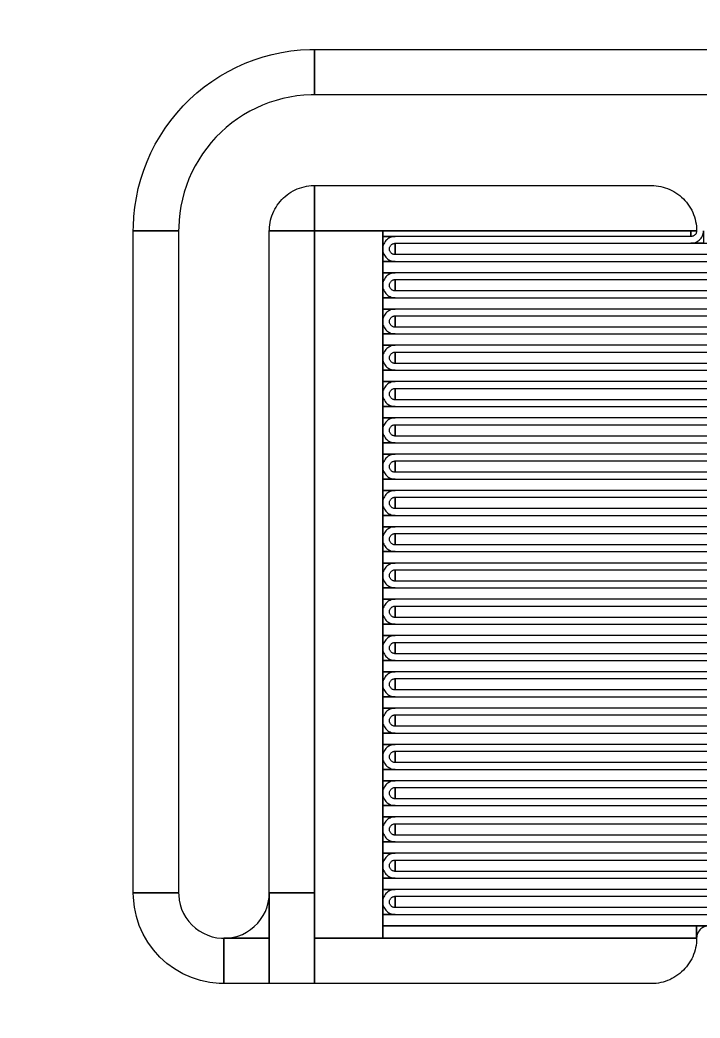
# Model space of a CAD drawing. Extents: x -50000 to 50000, y -50000 to 50000.
# Drawn here: x -18000 to -17700, y -40258.2 to -39818 of the extents above; entities that cross this region are included whole.
import ezdxf

# ---------------------------------------------------------------- set-up
doc = ezdxf.new("R2010")
doc.units = 0
doc.layers.add('FRAME', color=14, linetype='CONTINUOUS')
doc.layers.add('XOR4', color=17, linetype='CONTINUOUS')

# ---------------------------------------------------------------- blocks, each defined once
blk = doc.blocks.new('CHIP_RESONATOR')
at = {"layer": 'XOR4'}
for points in [[(3550, 3189), (3550.027, 3191.094), (3550.247, 3195.277), (3550.684, 3199.442), (3551.34, 3203.579), (3552.21, 3207.676), (3553.294, 3211.721), (3554.589, 3215.705), (3556.09, 3219.615), (3557.793, 3223.441), (3559.695, 3227.173), (3561.789, 3230.8), (3564.07, 3234.312), (3566.532, 3237.701), (3569.168, 3240.956), (3571.97, 3244.068), (3574.932, 3247.03), (3578.044, 3249.832), (3581.299, 3252.468), (3584.688, 3254.93), (3588.2, 3257.211), (3591.827, 3259.305), (3595.559, 3261.207), (3599.385, 3262.91), (3603.295, 3264.411), (3607.279, 3265.706), (3611.324, 3266.79), (3615.421, 3267.66), (3619.558, 3268.316), (3623.723, 3268.753), (3627.906, 3268.973), (3630, 3269), (3630, 3249), (3628.429, 3248.979), (3625.292, 3248.815), (3622.168, 3248.487), (3619.066, 3247.995), (3615.993, 3247.342), (3612.959, 3246.529), (3609.972, 3245.558), (3607.039, 3244.433), (3604.169, 3243.155), (3601.37, 3241.729), (3598.65, 3240.158), (3596.016, 3238.448), (3593.474, 3236.601), (3591.033, 3234.624), (3588.699, 3232.522), (3586.478, 3230.301), (3584.376, 3227.967), (3582.399, 3225.526), (3580.552, 3222.984), (3578.842, 3220.35), (3577.271, 3217.63), (3575.845, 3214.831), (3574.567, 3211.961), (3573.442, 3209.028), (3572.471, 3206.041), (3571.658, 3203.007), (3571.005, 3199.934), (3570.513, 3196.832), (3570.185, 3193.708), (3570.021, 3190.571), (3570, 3189)], [(3630, 3249), (3630, 3269), (3970, 3269), (3970, 3249)], [(3610, 3189), (3610.007, 3189.524), (3610.062, 3190.569), (3610.171, 3191.611), (3610.335, 3192.645), (3610.553, 3193.669), (3610.824, 3194.68), (3611.147, 3195.676), (3611.522, 3196.654), (3611.948, 3197.61), (3612.424, 3198.543), (3612.947, 3199.45), (3613.517, 3200.328), (3614.133, 3201.175), (3614.792, 3201.989), (3615.493, 3202.767), (3616.233, 3203.507), (3617.011, 3204.208), (3617.825, 3204.867), (3618.672, 3205.483), (3619.55, 3206.053), (3620.457, 3206.576), (3621.39, 3207.052), (3622.346, 3207.478), (3623.324, 3207.853), (3624.32, 3208.176), (3625.331, 3208.447), (3626.355, 3208.665), (3627.389, 3208.829), (3628.431, 3208.938), (3629.476, 3208.993), (3630, 3209), (3630, 3189)], [(3630, 3189), (3630, 3209), (3778.5, 3209), (3779.547, 3208.973), (3780.591, 3208.89), (3781.629, 3208.754), (3782.658, 3208.563), (3783.676, 3208.319), (3784.68, 3208.021), (3785.667, 3207.672), (3786.635, 3207.271), (3787.58, 3206.82), (3788.5, 3206.321), (3789.393, 3205.773), (3790.256, 3205.18), (3791.086, 3204.543), (3791.883, 3203.863), (3792.642, 3203.142), (3793.363, 3202.383), (3794.043, 3201.586), (3794.68, 3200.756), (3795.273, 3199.893), (3795.821, 3199), (3796.32, 3198.08), (3796.771, 3197.135), (3797.172, 3196.167), (3797.521, 3195.18), (3797.819, 3194.176), (3798.063, 3193.158), (3798.254, 3192.129), (3798.39, 3191.091), (3798.473, 3190.047), (3798.5, 3189)], [(3550, 2897), (3550, 3189), (3570, 3189), (3570, 2897)], [(3610, 2897), (3610, 3189), (3630, 3189), (3630, 2897)], [(3630, 2877), (3630, 3189), (3660, 3189), (3660, 2877)], [(3660, 3186.5), (3660, 3189), (3796, 3189), (3796, 3186.5)], [(3796, 3186.5), (3796, 3189), (3798.5, 3189), (3798.497, 3188.869), (3798.469, 3188.609), (3798.415, 3188.353), (3798.334, 3188.104), (3798.228, 3187.865), (3798.097, 3187.638), (3797.943, 3187.427), (3797.768, 3187.232), (3797.573, 3187.057), (3797.362, 3186.903), (3797.135, 3186.772), (3796.896, 3186.666), (3796.647, 3186.585), (3796.391, 3186.531), (3796.131, 3186.503)], [(3796, 3183.5), (3796.575, 3183.53), (3797.144, 3183.62), (3797.7, 3183.769), (3798.237, 3183.975), (3798.75, 3184.237), (3799.233, 3184.55), (3799.68, 3184.913), (3800.087, 3185.32), (3800.45, 3185.767), (3800.763, 3186.25), (3801.025, 3186.763), (3801.231, 3187.3), (3801.38, 3187.856), (3801.47, 3188.425), (3801.5, 3189), (3801.5, 3183.5)], [(3660, 3181), (3660, 3186.5), (3665.5, 3186.5), (3664.925, 3186.47), (3664.356, 3186.38), (3663.8, 3186.231), (3663.263, 3186.025), (3662.75, 3185.763), (3662.267, 3185.45), (3661.82, 3185.087), (3661.413, 3184.68), (3661.05, 3184.233), (3660.737, 3183.75), (3660.475, 3183.237), (3660.269, 3182.7), (3660.12, 3182.144), (3660.03, 3181.575)], [(3665.5, 3178.5), (3665.369, 3178.503), (3665.109, 3178.531), (3664.853, 3178.585), (3664.604, 3178.666), (3664.365, 3178.772), (3664.138, 3178.903), (3663.927, 3179.057), (3663.732, 3179.232), (3663.557, 3179.427), (3663.403, 3179.638), (3663.272, 3179.865), (3663.166, 3180.104), (3663.085, 3180.353), (3663.031, 3180.609), (3663.003, 3180.869), (3663.003, 3181.131), (3663.031, 3181.391), (3663.085, 3181.647), (3663.166, 3181.896), (3663.272, 3182.135), (3663.403, 3182.362), (3663.557, 3182.573), (3663.732, 3182.768), (3663.927, 3182.943), (3664.138, 3183.097), (3664.365, 3183.228), (3664.604, 3183.334), (3664.853, 3183.415), (3665.109, 3183.469), (3665.369, 3183.497), (3665.5, 3183.5)], [(3665.5, 3178.5), (3665.5, 3183.5), (3940, 3183.5), (3940, 3178.5)], [(3660, 3175.5), (3660, 3181), (3660.03, 3180.425), (3660.12, 3179.856), (3660.269, 3179.3), (3660.475, 3178.763), (3660.737, 3178.25), (3661.05, 3177.767), (3661.413, 3177.32), (3661.82, 3176.913), (3662.267, 3176.55), (3662.75, 3176.237), (3663.263, 3175.975), (3663.8, 3175.769), (3664.356, 3175.62), (3664.925, 3175.53), (3665.5, 3175.5)], [(3660, 3170.5), (3660, 3175.5), (3934.5, 3175.5), (3934.5, 3170.5)], [(3660, 3165), (3660, 3170.5), (3665.5, 3170.5), (3664.925, 3170.47), (3664.356, 3170.38), (3663.8, 3170.231), (3663.263, 3170.025), (3662.75, 3169.763), (3662.267, 3169.45), (3661.82, 3169.087), (3661.413, 3168.68), (3661.05, 3168.233), (3660.737, 3167.75), (3660.475, 3167.237), (3660.269, 3166.7), (3660.12, 3166.144), (3660.03, 3165.575)], [(3660, 3159.5), (3660, 3165), (3660.03, 3164.425), (3660.12, 3163.856), (3660.269, 3163.3), (3660.475, 3162.763), (3660.737, 3162.25), (3661.05, 3161.767), (3661.413, 3161.32), (3661.82, 3160.913), (3662.267, 3160.55), (3662.75, 3160.237), (3663.263, 3159.975), (3663.8, 3159.769), (3664.356, 3159.62), (3664.925, 3159.53), (3665.5, 3159.5)], [(3665.5, 3162.5), (3665.369, 3162.503), (3665.109, 3162.531), (3664.853, 3162.585), (3664.604, 3162.666), (3664.365, 3162.772), (3664.138, 3162.903), (3663.927, 3163.057), (3663.732, 3163.232), (3663.557, 3163.427), (3663.403, 3163.638), (3663.272, 3163.865), (3663.166, 3164.104), (3663.085, 3164.353), (3663.031, 3164.609), (3663.003, 3164.869), (3663.003, 3165.131), (3663.031, 3165.391), (3663.085, 3165.647), (3663.166, 3165.896), (3663.272, 3166.135), (3663.403, 3166.362), (3663.557, 3166.573), (3663.732, 3166.768), (3663.927, 3166.943), (3664.138, 3167.097), (3664.365, 3167.228), (3664.604, 3167.334), (3664.853, 3167.415), (3665.109, 3167.469), (3665.369, 3167.497), (3665.5, 3167.5)], [(3665.5, 3162.5), (3665.5, 3167.5), (3940, 3167.5), (3940, 3162.5)], [(3660, 3154.5), (3660, 3159.5), (3934.5, 3159.5), (3934.5, 3154.5)], [(3660, 3149), (3660, 3154.5), (3665.5, 3154.5), (3664.925, 3154.47), (3664.356, 3154.38), (3663.8, 3154.231), (3663.263, 3154.025), (3662.75, 3153.763), (3662.267, 3153.45), (3661.82, 3153.087), (3661.413, 3152.68), (3661.05, 3152.233), (3660.737, 3151.75), (3660.475, 3151.237), (3660.269, 3150.7), (3660.12, 3150.144), (3660.03, 3149.575)], [(3660, 3143.5), (3660, 3149), (3660.03, 3148.425), (3660.12, 3147.856), (3660.269, 3147.3), (3660.475, 3146.763), (3660.737, 3146.25), (3661.05, 3145.767), (3661.413, 3145.32), (3661.82, 3144.913), (3662.267, 3144.55), (3662.75, 3144.237), (3663.263, 3143.975), (3663.8, 3143.769), (3664.356, 3143.62), (3664.925, 3143.53), (3665.5, 3143.5)], [(3665.5, 3146.5), (3665.369, 3146.503), (3665.109, 3146.531), (3664.853, 3146.585), (3664.604, 3146.666), (3664.365, 3146.772), (3664.138, 3146.903), (3663.927, 3147.057), (3663.732, 3147.232), (3663.557, 3147.427), (3663.403, 3147.638), (3663.272, 3147.865), (3663.166, 3148.104), (3663.085, 3148.353), (3663.031, 3148.609), (3663.003, 3148.869), (3663.003, 3149.131), (3663.031, 3149.391), (3663.085, 3149.647), (3663.166, 3149.896), (3663.272, 3150.135), (3663.403, 3150.362), (3663.557, 3150.573), (3663.732, 3150.768), (3663.927, 3150.943), (3664.138, 3151.097), (3664.365, 3151.228), (3664.604, 3151.334), (3664.853, 3151.415), (3665.109, 3151.469), (3665.369, 3151.497), (3665.5, 3151.5)], [(3665.5, 3146.5), (3665.5, 3151.5), (3940, 3151.5), (3940, 3146.5)], [(3660, 3138.5), (3660, 3143.5), (3934.5, 3143.5), (3934.5, 3138.5)], [(3660, 3133), (3660, 3138.5), (3665.5, 3138.5), (3664.925, 3138.47), (3664.356, 3138.38), (3663.8, 3138.231), (3663.263, 3138.025), (3662.75, 3137.763), (3662.267, 3137.45), (3661.82, 3137.087), (3661.413, 3136.68), (3661.05, 3136.233), (3660.737, 3135.75), (3660.475, 3135.237), (3660.269, 3134.7), (3660.12, 3134.144), (3660.03, 3133.575)], [(3665.5, 3130.5), (3665.369, 3130.503), (3665.109, 3130.531), (3664.853, 3130.585), (3664.604, 3130.666), (3664.365, 3130.772), (3664.138, 3130.903), (3663.927, 3131.057), (3663.732, 3131.232), (3663.557, 3131.427), (3663.403, 3131.638), (3663.272, 3131.865), (3663.166, 3132.104), (3663.085, 3132.353), (3663.031, 3132.609), (3663.003, 3132.869), (3663.003, 3133.131), (3663.031, 3133.391), (3663.085, 3133.647), (3663.166, 3133.896), (3663.272, 3134.135), (3663.403, 3134.362), (3663.557, 3134.573), (3663.732, 3134.768), (3663.927, 3134.943), (3664.138, 3135.097), (3664.365, 3135.228), (3664.604, 3135.334), (3664.853, 3135.415), (3665.109, 3135.469), (3665.369, 3135.497), (3665.5, 3135.5)], [(3665.5, 3130.5), (3665.5, 3135.5), (3940, 3135.5), (3940, 3130.5)], [(3660, 3127.5), (3660, 3133), (3660.03, 3132.425), (3660.12, 3131.856), (3660.269, 3131.3), (3660.475, 3130.763), (3660.737, 3130.25), (3661.05, 3129.767), (3661.413, 3129.32), (3661.82, 3128.913), (3662.267, 3128.55), (3662.75, 3128.237), (3663.263, 3127.975), (3663.8, 3127.769), (3664.356, 3127.62), (3664.925, 3127.53), (3665.5, 3127.5)], [(3660, 3122.5), (3660, 3127.5), (3934.5, 3127.5), (3934.5, 3122.5)], [(3660, 3117), (3660, 3122.5), (3665.5, 3122.5), (3664.925, 3122.47), (3664.356, 3122.38), (3663.8, 3122.231), (3663.263, 3122.025), (3662.75, 3121.763), (3662.267, 3121.45), (3661.82, 3121.087), (3661.413, 3120.68), (3661.05, 3120.233), (3660.737, 3119.75), (3660.475, 3119.237), (3660.269, 3118.7), (3660.12, 3118.144), (3660.03, 3117.575)], [(3660, 3111.5), (3660, 3117), (3660.03, 3116.425), (3660.12, 3115.856), (3660.269, 3115.3), (3660.475, 3114.763), (3660.737, 3114.25), (3661.05, 3113.767), (3661.413, 3113.32), (3661.82, 3112.913), (3662.267, 3112.55), (3662.75, 3112.237), (3663.263, 3111.975), (3663.8, 3111.769), (3664.356, 3111.62), (3664.925, 3111.53), (3665.5, 3111.5)], [(3665.5, 3114.5), (3665.369, 3114.503), (3665.109, 3114.531), (3664.853, 3114.585), (3664.604, 3114.666), (3664.365, 3114.772), (3664.138, 3114.903), (3663.927, 3115.057), (3663.732, 3115.232), (3663.557, 3115.427), (3663.403, 3115.638), (3663.272, 3115.865), (3663.166, 3116.104), (3663.085, 3116.353), (3663.031, 3116.609), (3663.003, 3116.869), (3663.003, 3117.131), (3663.031, 3117.391), (3663.085, 3117.647), (3663.166, 3117.896), (3663.272, 3118.135), (3663.403, 3118.362), (3663.557, 3118.573), (3663.732, 3118.768), (3663.927, 3118.943), (3664.138, 3119.097), (3664.365, 3119.228), (3664.604, 3119.334), (3664.853, 3119.415), (3665.109, 3119.469), (3665.369, 3119.497), (3665.5, 3119.5)], [(3665.5, 3114.5), (3665.5, 3119.5), (3940, 3119.5), (3940, 3114.5)], [(3660, 3106.5), (3660, 3111.5), (3934.5, 3111.5), (3934.5, 3106.5)], [(3660, 3101), (3660, 3106.5), (3665.5, 3106.5), (3664.925, 3106.47), (3664.356, 3106.38), (3663.8, 3106.231), (3663.263, 3106.025), (3662.75, 3105.763), (3662.267, 3105.45), (3661.82, 3105.087), (3661.413, 3104.68), (3661.05, 3104.233), (3660.737, 3103.75), (3660.475, 3103.237), (3660.269, 3102.7), (3660.12, 3102.144), (3660.03, 3101.575)], [(3665.5, 3098.5), (3665.369, 3098.503), (3665.109, 3098.531), (3664.853, 3098.585), (3664.604, 3098.666), (3664.365, 3098.772), (3664.138, 3098.903), (3663.927, 3099.057), (3663.732, 3099.232), (3663.557, 3099.427), (3663.403, 3099.638), (3663.272, 3099.865), (3663.166, 3100.104), (3663.085, 3100.353), (3663.031, 3100.609), (3663.003, 3100.869), (3663.003, 3101.131), (3663.031, 3101.391), (3663.085, 3101.647), (3663.166, 3101.896), (3663.272, 3102.135), (3663.403, 3102.362), (3663.557, 3102.573), (3663.732, 3102.768), (3663.927, 3102.943), (3664.138, 3103.097), (3664.365, 3103.228), (3664.604, 3103.334), (3664.853, 3103.415), (3665.109, 3103.469), (3665.369, 3103.497), (3665.5, 3103.5)], [(3665.5, 3098.5), (3665.5, 3103.5), (3940, 3103.5), (3940, 3098.5)], [(3660, 3095.5), (3660, 3101), (3660.03, 3100.425), (3660.12, 3099.856), (3660.269, 3099.3), (3660.475, 3098.763), (3660.737, 3098.25), (3661.05, 3097.767), (3661.413, 3097.32), (3661.82, 3096.913), (3662.267, 3096.55), (3662.75, 3096.237), (3663.263, 3095.975), (3663.8, 3095.769), (3664.356, 3095.62), (3664.925, 3095.53), (3665.5, 3095.5)], [(3660, 3090.5), (3660, 3095.5), (3934.5, 3095.5), (3934.5, 3090.5)], [(3660, 3085), (3660, 3090.5), (3665.5, 3090.5), (3664.925, 3090.47), (3664.356, 3090.38), (3663.8, 3090.231), (3663.263, 3090.025), (3662.75, 3089.763), (3662.267, 3089.45), (3661.82, 3089.087), (3661.413, 3088.68), (3661.05, 3088.233), (3660.737, 3087.75), (3660.475, 3087.237), (3660.269, 3086.7), (3660.12, 3086.144), (3660.03, 3085.575)], [(3665.5, 3082.5), (3665.369, 3082.503), (3665.109, 3082.531), (3664.853, 3082.585), (3664.604, 3082.666), (3664.365, 3082.772), (3664.138, 3082.903), (3663.927, 3083.057), (3663.732, 3083.232), (3663.557, 3083.427), (3663.403, 3083.638), (3663.272, 3083.865), (3663.166, 3084.104), (3663.085, 3084.353), (3663.031, 3084.609), (3663.003, 3084.869), (3663.003, 3085.131), (3663.031, 3085.391), (3663.085, 3085.647), (3663.166, 3085.896), (3663.272, 3086.135), (3663.403, 3086.362), (3663.557, 3086.573), (3663.732, 3086.768), (3663.927, 3086.943), (3664.138, 3087.097), (3664.365, 3087.228), (3664.604, 3087.334), (3664.853, 3087.415), (3665.109, 3087.469), (3665.369, 3087.497), (3665.5, 3087.5)], [(3665.5, 3082.5), (3665.5, 3087.5), (3940, 3087.5), (3940, 3082.5)], [(3660, 3079.5), (3660, 3085), (3660.03, 3084.425), (3660.12, 3083.856), (3660.269, 3083.3), (3660.475, 3082.763), (3660.737, 3082.25), (3661.05, 3081.767), (3661.413, 3081.32), (3661.82, 3080.913), (3662.267, 3080.55), (3662.75, 3080.237), (3663.263, 3079.975), (3663.8, 3079.769), (3664.356, 3079.62), (3664.925, 3079.53), (3665.5, 3079.5)], [(3660, 3074.5), (3660, 3079.5), (3934.5, 3079.5), (3934.5, 3074.5)], [(3660, 3069), (3660, 3074.5), (3665.5, 3074.5), (3664.925, 3074.47), (3664.356, 3074.38), (3663.8, 3074.231), (3663.263, 3074.025), (3662.75, 3073.763), (3662.267, 3073.45), (3661.82, 3073.087), (3661.413, 3072.68), (3661.05, 3072.233), (3660.737, 3071.75), (3660.475, 3071.237), (3660.269, 3070.7), (3660.12, 3070.144), (3660.03, 3069.575)], [(3660, 3063.5), (3660, 3069), (3660.03, 3068.425), (3660.12, 3067.856), (3660.269, 3067.3), (3660.475, 3066.763), (3660.737, 3066.25), (3661.05, 3065.767), (3661.413, 3065.32), (3661.82, 3064.913), (3662.267, 3064.55), (3662.75, 3064.237), (3663.263, 3063.975), (3663.8, 3063.769), (3664.356, 3063.62), (3664.925, 3063.53), (3665.5, 3063.5)], [(3665.5, 3066.5), (3665.369, 3066.503), (3665.109, 3066.531), (3664.853, 3066.585), (3664.604, 3066.666), (3664.365, 3066.772), (3664.138, 3066.903), (3663.927, 3067.057), (3663.732, 3067.232), (3663.557, 3067.427), (3663.403, 3067.638), (3663.272, 3067.865), (3663.166, 3068.104), (3663.085, 3068.353), (3663.031, 3068.609), (3663.003, 3068.869), (3663.003, 3069.131), (3663.031, 3069.391), (3663.085, 3069.647), (3663.166, 3069.896), (3663.272, 3070.135), (3663.403, 3070.362), (3663.557, 3070.573), (3663.732, 3070.768), (3663.927, 3070.943), (3664.138, 3071.097), (3664.365, 3071.228), (3664.604, 3071.334), (3664.853, 3071.415), (3665.109, 3071.469), (3665.369, 3071.497), (3665.5, 3071.5)], [(3665.5, 3066.5), (3665.5, 3071.5), (3940, 3071.5), (3940, 3066.5)], [(3660, 3058.5), (3660, 3063.5), (3934.5, 3063.5), (3934.5, 3058.5)], [(3660, 3053), (3660, 3058.5), (3665.5, 3058.5), (3664.925, 3058.47), (3664.356, 3058.38), (3663.8, 3058.231), (3663.263, 3058.025), (3662.75, 3057.763), (3662.267, 3057.45), (3661.82, 3057.087), (3661.413, 3056.68), (3661.05, 3056.233), (3660.737, 3055.75), (3660.475, 3055.237), (3660.269, 3054.7), (3660.12, 3054.144), (3660.03, 3053.575)], [(3665.5, 3050.5), (3665.369, 3050.503), (3665.109, 3050.531), (3664.853, 3050.585), (3664.604, 3050.666), (3664.365, 3050.772), (3664.138, 3050.903), (3663.927, 3051.057), (3663.732, 3051.232), (3663.557, 3051.427), (3663.403, 3051.638), (3663.272, 3051.865), (3663.166, 3052.104), (3663.085, 3052.353), (3663.031, 3052.609), (3663.003, 3052.869), (3663.003, 3053.131), (3663.031, 3053.391), (3663.085, 3053.647), (3663.166, 3053.896), (3663.272, 3054.135), (3663.403, 3054.362), (3663.557, 3054.573), (3663.732, 3054.768), (3663.927, 3054.943), (3664.138, 3055.097), (3664.365, 3055.228), (3664.604, 3055.334), (3664.853, 3055.415), (3665.109, 3055.469), (3665.369, 3055.497), (3665.5, 3055.5)], [(3665.5, 3050.5), (3665.5, 3055.5), (3940, 3055.5), (3940, 3050.5)], [(3660, 3047.5), (3660, 3053), (3660.03, 3052.425), (3660.12, 3051.856), (3660.269, 3051.3), (3660.475, 3050.763), (3660.737, 3050.25), (3661.05, 3049.767), (3661.413, 3049.32), (3661.82, 3048.913), (3662.267, 3048.55), (3662.75, 3048.237), (3663.263, 3047.975), (3663.8, 3047.769), (3664.356, 3047.62), (3664.925, 3047.53), (3665.5, 3047.5)], [(3660, 3042.5), (3660, 3047.5), (3934.5, 3047.5), (3934.5, 3042.5)], [(3660, 3037), (3660, 3042.5), (3665.5, 3042.5), (3664.925, 3042.47), (3664.356, 3042.38), (3663.8, 3042.231), (3663.263, 3042.025), (3662.75, 3041.763), (3662.267, 3041.45), (3661.82, 3041.087), (3661.413, 3040.68), (3661.05, 3040.233), (3660.737, 3039.75), (3660.475, 3039.237), (3660.269, 3038.7), (3660.12, 3038.144), (3660.03, 3037.575)], [(3665.5, 3034.5), (3665.369, 3034.503), (3665.109, 3034.531), (3664.853, 3034.585), (3664.604, 3034.666), (3664.365, 3034.772), (3664.138, 3034.903), (3663.927, 3035.057), (3663.732, 3035.232), (3663.557, 3035.427), (3663.403, 3035.638), (3663.272, 3035.865), (3663.166, 3036.104), (3663.085, 3036.353), (3663.031, 3036.609), (3663.003, 3036.869), (3663.003, 3037.131), (3663.031, 3037.391), (3663.085, 3037.647), (3663.166, 3037.896), (3663.272, 3038.135), (3663.403, 3038.362), (3663.557, 3038.573), (3663.732, 3038.768), (3663.927, 3038.943), (3664.138, 3039.097), (3664.365, 3039.228), (3664.604, 3039.334), (3664.853, 3039.415), (3665.109, 3039.469), (3665.369, 3039.497), (3665.5, 3039.5)], [(3665.5, 3034.5), (3665.5, 3039.5), (3940, 3039.5), (3940, 3034.5)], [(3660, 3031.5), (3660, 3037), (3660.03, 3036.425), (3660.12, 3035.856), (3660.269, 3035.3), (3660.475, 3034.763), (3660.737, 3034.25), (3661.05, 3033.767), (3661.413, 3033.32), (3661.82, 3032.913), (3662.267, 3032.55), (3662.75, 3032.237), (3663.263, 3031.975), (3663.8, 3031.769), (3664.356, 3031.62), (3664.925, 3031.53), (3665.5, 3031.5)], [(3660, 3026.5), (3660, 3031.5), (3934.5, 3031.5), (3934.5, 3026.5)], [(3660, 3021), (3660, 3026.5), (3665.5, 3026.5), (3664.925, 3026.47), (3664.356, 3026.38), (3663.8, 3026.231), (3663.263, 3026.025), (3662.75, 3025.763), (3662.267, 3025.45), (3661.82, 3025.087), (3661.413, 3024.68), (3661.05, 3024.233), (3660.737, 3023.75), (3660.475, 3023.237), (3660.269, 3022.7), (3660.12, 3022.144), (3660.03, 3021.575)], [(3660, 3015.5), (3660, 3021), (3660.03, 3020.425), (3660.12, 3019.856), (3660.269, 3019.3), (3660.475, 3018.763), (3660.737, 3018.25), (3661.05, 3017.767), (3661.413, 3017.32), (3661.82, 3016.913), (3662.267, 3016.55), (3662.75, 3016.237), (3663.263, 3015.975), (3663.8, 3015.769), (3664.356, 3015.62), (3664.925, 3015.53), (3665.5, 3015.5)], [(3665.5, 3018.5), (3665.369, 3018.503), (3665.109, 3018.531), (3664.853, 3018.585), (3664.604, 3018.666), (3664.365, 3018.772), (3664.138, 3018.903), (3663.927, 3019.057), (3663.732, 3019.232), (3663.557, 3019.427), (3663.403, 3019.638), (3663.272, 3019.865), (3663.166, 3020.104), (3663.085, 3020.353), (3663.031, 3020.609), (3663.003, 3020.869), (3663.003, 3021.131), (3663.031, 3021.391), (3663.085, 3021.647), (3663.166, 3021.896), (3663.272, 3022.135), (3663.403, 3022.362), (3663.557, 3022.573), (3663.732, 3022.768), (3663.927, 3022.943), (3664.138, 3023.097), (3664.365, 3023.228), (3664.604, 3023.334), (3664.853, 3023.415), (3665.109, 3023.469), (3665.369, 3023.497), (3665.5, 3023.5)], [(3665.5, 3018.5), (3665.5, 3023.5), (3940, 3023.5), (3940, 3018.5)], [(3660, 3010.5), (3660, 3015.5), (3934.5, 3015.5), (3934.5, 3010.5)], [(3660, 3005), (3660, 3010.5), (3665.5, 3010.5), (3664.925, 3010.47), (3664.356, 3010.38), (3663.8, 3010.231), (3663.263, 3010.025), (3662.75, 3009.763), (3662.267, 3009.45), (3661.82, 3009.087), (3661.413, 3008.68), (3661.05, 3008.233), (3660.737, 3007.75), (3660.475, 3007.237), (3660.269, 3006.7), (3660.12, 3006.144), (3660.03, 3005.575)], [(3665.5, 3002.5), (3665.369, 3002.503), (3665.109, 3002.531), (3664.853, 3002.585), (3664.604, 3002.666), (3664.365, 3002.772), (3664.138, 3002.903), (3663.927, 3003.057), (3663.732, 3003.232), (3663.557, 3003.427), (3663.403, 3003.638), (3663.272, 3003.865), (3663.166, 3004.104), (3663.085, 3004.353), (3663.031, 3004.609), (3663.003, 3004.869), (3663.003, 3005.131), (3663.031, 3005.391), (3663.085, 3005.647), (3663.166, 3005.896), (3663.272, 3006.135), (3663.403, 3006.362), (3663.557, 3006.573), (3663.732, 3006.768), (3663.927, 3006.943), (3664.138, 3007.097), (3664.365, 3007.228), (3664.604, 3007.334), (3664.853, 3007.415), (3665.109, 3007.469), (3665.369, 3007.497), (3665.5, 3007.5)], [(3665.5, 3002.5), (3665.5, 3007.5), (3940, 3007.5), (3940, 3002.5)], [(3660, 2999.5), (3660, 3005), (3660.03, 3004.425), (3660.12, 3003.856), (3660.269, 3003.3), (3660.475, 3002.763), (3660.737, 3002.25), (3661.05, 3001.767), (3661.413, 3001.32), (3661.82, 3000.913), (3662.267, 3000.55), (3662.75, 3000.237), (3663.263, 2999.975), (3663.8, 2999.769), (3664.356, 2999.62), (3664.925, 2999.53), (3665.5, 2999.5)], [(3660, 2994.5), (3660, 2999.5), (3934.5, 2999.5), (3934.5, 2994.5)], [(3660, 2989), (3660, 2994.5), (3665.5, 2994.5), (3664.925, 2994.47), (3664.356, 2994.38), (3663.8, 2994.231), (3663.263, 2994.025), (3662.75, 2993.763), (3662.267, 2993.45), (3661.82, 2993.087), (3661.413, 2992.68), (3661.05, 2992.233), (3660.737, 2991.75), (3660.475, 2991.237), (3660.269, 2990.7), (3660.12, 2990.144), (3660.03, 2989.575)], [(3660, 2983.5), (3660, 2989), (3660.03, 2988.425), (3660.12, 2987.856), (3660.269, 2987.3), (3660.475, 2986.763), (3660.737, 2986.25), (3661.05, 2985.767), (3661.413, 2985.32), (3661.82, 2984.913), (3662.267, 2984.55), (3662.75, 2984.237), (3663.263, 2983.975), (3663.8, 2983.769), (3664.356, 2983.62), (3664.925, 2983.53), (3665.5, 2983.5)], [(3665.5, 2986.5), (3665.369, 2986.503), (3665.109, 2986.531), (3664.853, 2986.585), (3664.604, 2986.666), (3664.365, 2986.772), (3664.138, 2986.903), (3663.927, 2987.057), (3663.732, 2987.232), (3663.557, 2987.427), (3663.403, 2987.638), (3663.272, 2987.865), (3663.166, 2988.104), (3663.085, 2988.353), (3663.031, 2988.609), (3663.003, 2988.869), (3663.003, 2989.131), (3663.031, 2989.391), (3663.085, 2989.647), (3663.166, 2989.896), (3663.272, 2990.135), (3663.403, 2990.362), (3663.557, 2990.573), (3663.732, 2990.768), (3663.927, 2990.943), (3664.138, 2991.097), (3664.365, 2991.228), (3664.604, 2991.334), (3664.853, 2991.415), (3665.109, 2991.469), (3665.369, 2991.497), (3665.5, 2991.5)], [(3665.5, 2986.5), (3665.5, 2991.5), (3940, 2991.5), (3940, 2986.5)], [(3660, 2978.5), (3660, 2983.5), (3934.5, 2983.5), (3934.5, 2978.5)], [(3660, 2973), (3660, 2978.5), (3665.5, 2978.5), (3664.925, 2978.47), (3664.356, 2978.38), (3663.8, 2978.231), (3663.263, 2978.025), (3662.75, 2977.763), (3662.267, 2977.45), (3661.82, 2977.087), (3661.413, 2976.68), (3661.05, 2976.233), (3660.737, 2975.75), (3660.475, 2975.237), (3660.269, 2974.7), (3660.12, 2974.144), (3660.03, 2973.575)], [(3660, 2967.5), (3660, 2973), (3660.03, 2972.425), (3660.12, 2971.856), (3660.269, 2971.3), (3660.475, 2970.763), (3660.737, 2970.25), (3661.05, 2969.767), (3661.413, 2969.32), (3661.82, 2968.913), (3662.267, 2968.55), (3662.75, 2968.237), (3663.263, 2967.975), (3663.8, 2967.769), (3664.356, 2967.62), (3664.925, 2967.53), (3665.5, 2967.5)], [(3665.5, 2970.5), (3665.369, 2970.503), (3665.109, 2970.531), (3664.853, 2970.585), (3664.604, 2970.666), (3664.365, 2970.772), (3664.138, 2970.903), (3663.927, 2971.057), (3663.732, 2971.232), (3663.557, 2971.427), (3663.403, 2971.638), (3663.272, 2971.865), (3663.166, 2972.104), (3663.085, 2972.353), (3663.031, 2972.609), (3663.003, 2972.869), (3663.003, 2973.131), (3663.031, 2973.391), (3663.085, 2973.647), (3663.166, 2973.896), (3663.272, 2974.135), (3663.403, 2974.362), (3663.557, 2974.573), (3663.732, 2974.768), (3663.927, 2974.943), (3664.138, 2975.097), (3664.365, 2975.228), (3664.604, 2975.334), (3664.853, 2975.415), (3665.109, 2975.469), (3665.369, 2975.497), (3665.5, 2975.5)], [(3665.5, 2970.5), (3665.5, 2975.5), (3940, 2975.5), (3940, 2970.5)], [(3660, 2962.5), (3660, 2967.5), (3934.5, 2967.5), (3934.5, 2962.5)], [(3660, 2957), (3660, 2962.5), (3665.5, 2962.5), (3664.925, 2962.47), (3664.356, 2962.38), (3663.8, 2962.231), (3663.263, 2962.025), (3662.75, 2961.763), (3662.267, 2961.45), (3661.82, 2961.087), (3661.413, 2960.68), (3661.05, 2960.233), (3660.737, 2959.75), (3660.475, 2959.237), (3660.269, 2958.7), (3660.12, 2958.144), (3660.03, 2957.575)], [(3665.5, 2954.5), (3665.369, 2954.503), (3665.109, 2954.531), (3664.853, 2954.585), (3664.604, 2954.666), (3664.365, 2954.772), (3664.138, 2954.903), (3663.927, 2955.057), (3663.732, 2955.232), (3663.557, 2955.427), (3663.403, 2955.638), (3663.272, 2955.865), (3663.166, 2956.104), (3663.085, 2956.353), (3663.031, 2956.609), (3663.003, 2956.869), (3663.003, 2957.131), (3663.031, 2957.391), (3663.085, 2957.647), (3663.166, 2957.896), (3663.272, 2958.135), (3663.403, 2958.362), (3663.557, 2958.573), (3663.732, 2958.768), (3663.927, 2958.943), (3664.138, 2959.097), (3664.365, 2959.228), (3664.604, 2959.334), (3664.853, 2959.415), (3665.109, 2959.469), (3665.369, 2959.497), (3665.5, 2959.5)], [(3665.5, 2954.5), (3665.5, 2959.5), (3940, 2959.5), (3940, 2954.5)], [(3660, 2951.5), (3660, 2957), (3660.03, 2956.425), (3660.12, 2955.856), (3660.269, 2955.3), (3660.475, 2954.763), (3660.737, 2954.25), (3661.05, 2953.767), (3661.413, 2953.32), (3661.82, 2952.913), (3662.267, 2952.55), (3662.75, 2952.237), (3663.263, 2951.975), (3663.8, 2951.769), (3664.356, 2951.62), (3664.925, 2951.53), (3665.5, 2951.5)], [(3660, 2946.5), (3660, 2951.5), (3934.5, 2951.5), (3934.5, 2946.5)], [(3660, 2941), (3660, 2946.5), (3665.5, 2946.5), (3664.925, 2946.47), (3664.356, 2946.38), (3663.8, 2946.231), (3663.263, 2946.025), (3662.75, 2945.763), (3662.267, 2945.45), (3661.82, 2945.087), (3661.413, 2944.68), (3661.05, 2944.233), (3660.737, 2943.75), (3660.475, 2943.237), (3660.269, 2942.7), (3660.12, 2942.144), (3660.03, 2941.575)], [(3660, 2935.5), (3660, 2941), (3660.03, 2940.425), (3660.12, 2939.856), (3660.269, 2939.3), (3660.475, 2938.763), (3660.737, 2938.25), (3661.05, 2937.767), (3661.413, 2937.32), (3661.82, 2936.913), (3662.267, 2936.55), (3662.75, 2936.237), (3663.263, 2935.975), (3663.8, 2935.769), (3664.356, 2935.62), (3664.925, 2935.53), (3665.5, 2935.5)], [(3665.5, 2938.5), (3665.369, 2938.503), (3665.109, 2938.531), (3664.853, 2938.585), (3664.604, 2938.666), (3664.365, 2938.772), (3664.138, 2938.903), (3663.927, 2939.057), (3663.732, 2939.232), (3663.557, 2939.427), (3663.403, 2939.638), (3663.272, 2939.865), (3663.166, 2940.104), (3663.085, 2940.353), (3663.031, 2940.609), (3663.003, 2940.869), (3663.003, 2941.131), (3663.031, 2941.391), (3663.085, 2941.647), (3663.166, 2941.896), (3663.272, 2942.135), (3663.403, 2942.362), (3663.557, 2942.573), (3663.732, 2942.768), (3663.927, 2942.943), (3664.138, 2943.097), (3664.365, 2943.228), (3664.604, 2943.334), (3664.853, 2943.415), (3665.109, 2943.469), (3665.369, 2943.497), (3665.5, 2943.5)], [(3665.5, 2938.5), (3665.5, 2943.5), (3940, 2943.5), (3940, 2938.5)], [(3660, 2930.5), (3660, 2935.5), (3934.5, 2935.5), (3934.5, 2930.5)], [(3660, 2925), (3660, 2930.5), (3665.5, 2930.5), (3664.925, 2930.47), (3664.356, 2930.38), (3663.8, 2930.231), (3663.263, 2930.025), (3662.75, 2929.763), (3662.267, 2929.45), (3661.82, 2929.087), (3661.413, 2928.68), (3661.05, 2928.233), (3660.737, 2927.75), (3660.475, 2927.237), (3660.269, 2926.7), (3660.12, 2926.144), (3660.03, 2925.575)], [(3665.5, 2922.5), (3665.369, 2922.503), (3665.109, 2922.531), (3664.853, 2922.585), (3664.604, 2922.666), (3664.365, 2922.772), (3664.138, 2922.903), (3663.927, 2923.057), (3663.732, 2923.232), (3663.557, 2923.427), (3663.403, 2923.638), (3663.272, 2923.865), (3663.166, 2924.104), (3663.085, 2924.353), (3663.031, 2924.609), (3663.003, 2924.869), (3663.003, 2925.131), (3663.031, 2925.391), (3663.085, 2925.647), (3663.166, 2925.896), (3663.272, 2926.135), (3663.403, 2926.362), (3663.557, 2926.573), (3663.732, 2926.768), (3663.927, 2926.943), (3664.138, 2927.097), (3664.365, 2927.228), (3664.604, 2927.334), (3664.853, 2927.415), (3665.109, 2927.469), (3665.369, 2927.497), (3665.5, 2927.5)], [(3665.5, 2922.5), (3665.5, 2927.5), (3940, 2927.5), (3940, 2922.5)], [(3660, 2919.5), (3660, 2925), (3660.03, 2924.425), (3660.12, 2923.856), (3660.269, 2923.3), (3660.475, 2922.763), (3660.737, 2922.25), (3661.05, 2921.767), (3661.413, 2921.32), (3661.82, 2920.913), (3662.267, 2920.55), (3662.75, 2920.237), (3663.263, 2919.975), (3663.8, 2919.769), (3664.356, 2919.62), (3664.925, 2919.53), (3665.5, 2919.5)], [(3660, 2914.5), (3660, 2919.5), (3934.5, 2919.5), (3934.5, 2914.5)], [(3660, 2909), (3660, 2914.5), (3665.5, 2914.5), (3664.925, 2914.47), (3664.356, 2914.38), (3663.8, 2914.231), (3663.263, 2914.025), (3662.75, 2913.763), (3662.267, 2913.45), (3661.82, 2913.087), (3661.413, 2912.68), (3661.05, 2912.233), (3660.737, 2911.75), (3660.475, 2911.237), (3660.269, 2910.7), (3660.12, 2910.144), (3660.03, 2909.575)], [(3665.5, 2906.5), (3665.369, 2906.503), (3665.109, 2906.531), (3664.853, 2906.585), (3664.604, 2906.666), (3664.365, 2906.772), (3664.138, 2906.903), (3663.927, 2907.057), (3663.732, 2907.232), (3663.557, 2907.427), (3663.403, 2907.638), (3663.272, 2907.865), (3663.166, 2908.104), (3663.085, 2908.353), (3663.031, 2908.609), (3663.003, 2908.869), (3663.003, 2909.131), (3663.031, 2909.391), (3663.085, 2909.647), (3663.166, 2909.896), (3663.272, 2910.135), (3663.403, 2910.362), (3663.557, 2910.573), (3663.732, 2910.768), (3663.927, 2910.943), (3664.138, 2911.097), (3664.365, 2911.228), (3664.604, 2911.334), (3664.853, 2911.415), (3665.109, 2911.469), (3665.369, 2911.497), (3665.5, 2911.5)], [(3665.5, 2906.5), (3665.5, 2911.5), (3940, 2911.5), (3940, 2906.5)], [(3660, 2903.5), (3660, 2909), (3660.03, 2908.425), (3660.12, 2907.856), (3660.269, 2907.3), (3660.475, 2906.763), (3660.737, 2906.25), (3661.05, 2905.767), (3661.413, 2905.32), (3661.82, 2904.913), (3662.267, 2904.55), (3662.75, 2904.237), (3663.263, 2903.975), (3663.8, 2903.769), (3664.356, 2903.62), (3664.925, 2903.53), (3665.5, 2903.5)], [(3660, 2898.5), (3660, 2903.5), (3934.5, 2903.5), (3934.5, 2898.5)], [(3590, 2857), (3587.907, 2857.055), (3583.743, 2857.492), (3579.647, 2858.363), (3575.665, 2859.657), (3571.84, 2861.36), (3568.214, 2863.453), (3564.827, 2865.914), (3561.716, 2868.716), (3558.914, 2871.827), (3556.453, 2875.214), (3554.36, 2878.84), (3552.657, 2882.665), (3551.363, 2886.647), (3550.492, 2890.743), (3550.055, 2894.907), (3550, 2897), (3570, 2897), (3570.027, 2895.953), (3570.246, 2893.871), (3570.681, 2891.824), (3571.328, 2889.833), (3572.18, 2887.92), (3573.227, 2886.107), (3574.457, 2884.414), (3575.858, 2882.858), (3577.414, 2881.457), (3579.107, 2880.227), (3580.92, 2879.18), (3582.833, 2878.328), (3584.824, 2877.681), (3586.871, 2877.246), (3588.953, 2877.027), (3590, 2877)], [(3590, 2877), (3592.091, 2877.11), (3594.158, 2877.437), (3596.18, 2877.979), (3598.135, 2878.729), (3600, 2879.679), (3601.756, 2880.82), (3603.383, 2882.137), (3604.863, 2883.617), (3606.18, 2885.244), (3607.321, 2887), (3608.271, 2888.865), (3609.021, 2890.82), (3609.563, 2892.842), (3609.89, 2894.909), (3610, 2897), (3610, 2877)], [(3610, 2857), (3610, 2897), (3630, 2897), (3630, 2857)], [(3660, 2893), (3660, 2898.5), (3665.5, 2898.5), (3664.925, 2898.47), (3664.356, 2898.38), (3663.8, 2898.231), (3663.263, 2898.025), (3662.75, 2897.763), (3662.267, 2897.45), (3661.82, 2897.087), (3661.413, 2896.68), (3661.05, 2896.233), (3660.737, 2895.75), (3660.475, 2895.237), (3660.269, 2894.7), (3660.12, 2894.144), (3660.03, 2893.575)], [(3660, 2887.5), (3660, 2893), (3660.03, 2892.425), (3660.12, 2891.856), (3660.269, 2891.3), (3660.475, 2890.763), (3660.737, 2890.25), (3661.05, 2889.767), (3661.413, 2889.32), (3661.82, 2888.913), (3662.267, 2888.55), (3662.75, 2888.237), (3663.263, 2887.975), (3663.8, 2887.769), (3664.356, 2887.62), (3664.925, 2887.53), (3665.5, 2887.5)], [(3665.5, 2890.5), (3665.369, 2890.503), (3665.109, 2890.531), (3664.853, 2890.585), (3664.604, 2890.666), (3664.365, 2890.772), (3664.138, 2890.903), (3663.927, 2891.057), (3663.732, 2891.232), (3663.557, 2891.427), (3663.403, 2891.638), (3663.272, 2891.865), (3663.166, 2892.104), (3663.085, 2892.353), (3663.031, 2892.609), (3663.003, 2892.869), (3663.003, 2893.131), (3663.031, 2893.391), (3663.085, 2893.647), (3663.166, 2893.896), (3663.272, 2894.135), (3663.403, 2894.362), (3663.557, 2894.573), (3663.732, 2894.768), (3663.927, 2894.943), (3664.138, 2895.097), (3664.365, 2895.228), (3664.604, 2895.334), (3664.853, 2895.415), (3665.109, 2895.469), (3665.369, 2895.497), (3665.5, 2895.5)], [(3665.5, 2890.5), (3665.5, 2895.5), (3940, 2895.5), (3940, 2890.5)], [(3660, 2882.5), (3660, 2887.5), (3934.5, 2887.5), (3934.5, 2882.5)], [(3660, 2877), (3660, 2882.5), (3798.5, 2882.5), (3798.5, 2877)], [(3798.5, 2877), (3798.5, 2882.5), (3804, 2882.5), (3803.425, 2882.47), (3802.856, 2882.38), (3802.3, 2882.231), (3801.763, 2882.025), (3801.25, 2881.763), (3800.767, 2881.45), (3800.32, 2881.087), (3799.913, 2880.68), (3799.55, 2880.233), (3799.237, 2879.75), (3798.975, 2879.237), (3798.769, 2878.7), (3798.62, 2878.144), (3798.53, 2877.575)], [(3590, 2857), (3590, 2877), (3610, 2877), (3610, 2857)], [(3630, 2857), (3630, 2877), (3798.5, 2877), (3798.473, 2875.953), (3798.39, 2874.909), (3798.254, 2873.871), (3798.063, 2872.842), (3797.819, 2871.824), (3797.521, 2870.82), (3797.172, 2869.833), (3796.771, 2868.865), (3796.32, 2867.92), (3795.821, 2867), (3795.273, 2866.107), (3794.68, 2865.244), (3794.043, 2864.414), (3793.363, 2863.617), (3792.642, 2862.858), (3791.883, 2862.137), (3791.086, 2861.457), (3790.256, 2860.82), (3789.393, 2860.227), (3788.5, 2859.679), (3787.58, 2859.18), (3786.635, 2858.729), (3785.667, 2858.328), (3784.68, 2857.979), (3783.676, 2857.681), (3782.658, 2857.437), (3781.629, 2857.246), (3780.591, 2857.11), (3779.547, 2857.027), (3778.5, 2857)]]:
    blk.add_lwpolyline(points, close=True, dxfattribs=at)

msp = doc.modelspace()

# ---------------------------------------------------------------- linework, layer by layer
at = {"layer": 'FRAME'}
for radius in [50000, 49000]:
    msp.add_circle((0, 0), radius, dxfattribs=at)

# ---------------------------------------------------------------- block references
msp.add_blockref('CHIP_RESONATOR', (-21500, -43100))

doc.saveas('drawing.dxf')
